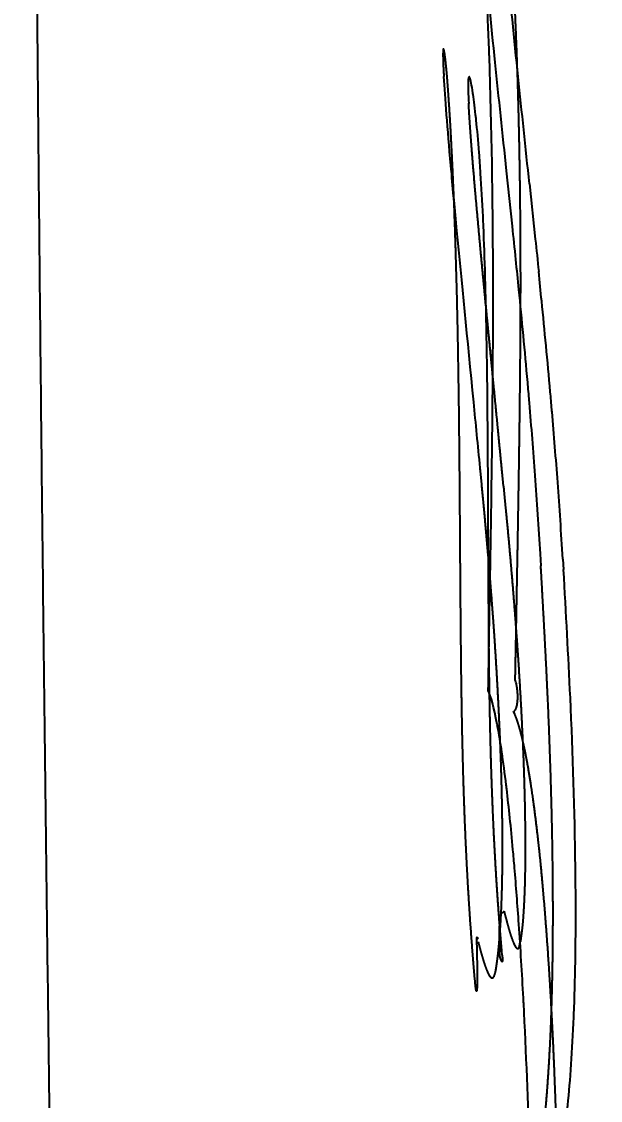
# Model space of a CAD drawing. Extents: x -912 to 8450, y -583 to 4401.
# Drawn here: x 1008.79 to 1016.48, y 628.71 to 643.06 of the extents above; entities that cross this region are included whole.
import ezdxf

# ---------------------------------------------------------------- set-up
doc = ezdxf.new("R2010")
doc.units = 0
doc.header["$MEASUREMENT"] = 0
doc.layers.get('0').update_dxf_attribs({"linetype": 'CONTINUOUS'})
for name, color, linetype in [('3', 7, 'CONTINUOUS'), ('4', 7, 'CONTINUOUS'), ('5', 7, 'CONTINUOUS')]:
    doc.layers.add(name, color=color, linetype=linetype)
doc.styles.get("Standard").update_dxf_attribs({"font": 'monotxt.shx'})
doc.dimstyles.new('DSTYLE1', dxfattribs={"dimtxt": 40, "dimasz": 53.333333, "dimexe": 4, "dimexo": 2, "dimgap": 2, "dimtad": 0, "dimtih": 1, "dimtoh": 1, "dimdec": 0, "dimzin": 3, "dimtxsty": 'STANDARD', "dimcen": 0.09, "dimazin": 3, "dimtp": 1, "dimtm": 1, "dimtfac": 1, "dimtdec": 4, "dimtofl": 0, "dimtmove": 0, "dimatfit": 3, "dimtolj": 1, "dimtzin": 0})

# ---------------------------------------------------------------- blocks, each defined once
blk = doc.blocks.new('_AH1')
at = {"color": 0, "linetype": 'CONTINUOUS'}
for p, q in [((-1, 0.166667), (0, 0)), ((-1, 0.166667), (-1, -0.166667)), ((0, 0), (-1, -0.166667)), ((0, 0), (-1, 0))]:
    blk.add_line(p, q, dxfattribs=at)
blk = doc.blocks.new('*D7')
at = {"layer": '5', "color": 1, "linetype": 'CONTINUOUS'}
for p, q in [((-109.48877, 855.63539), (-109.52574, 615.64268)), ((1617.6868, 855.36932), (1617.6498, 615.37661)), ((-109.51752, 668.97601), (589.52423, 668.86833)), ((1617.658, 668.70994), (802.85756, 668.83546))]:
    blk.add_line(p, q, dxfattribs=at)
at = {"layer": '5', "color": 1, "xscale": 53.333333, "yscale": 53.333333, "zscale": 53.333333}
for p, rotation in [((-109.51752, 668.97601), 179.99117), ((1617.658, 668.70994), 359.99117)]:
    blk.add_blockref('_AH1', p, dxfattribs=dict(at, rotation=rotation))
at = {"layer": '5', "color": 1, "linetype": 'CONTINUOUS'}
blk.add_text('1759', height=40, dxfattribs=at).set_placement((616.1909, 648.85189))
blk = doc.blocks.new('*D16')
at = {"layer": '3', "color": 1, "linetype": 'CONTINUOUS'}
for p, q in [((972.08197, 1461.8962), (972.08197, 548.80659)), ((1993.352, 984.51262), (1993.352, 548.80659)), ((972.08197, 602.13992), (1347.8998, 602.13992)), ((1993.352, 602.13992), (1561.2331, 602.13992))]:
    blk.add_line(p, q, dxfattribs=at)
at = {"layer": '3', "color": 1, "xscale": 53.333333, "yscale": 53.333333, "zscale": 53.333333, "rotation": 180}
blk.add_blockref('_AH1', (972.08197, 602.13992), dxfattribs=at)
at = {"layer": '3', "color": 1, "xscale": 53.333333, "yscale": 53.333333, "zscale": 53.333333}
blk.add_blockref('_AH1', (1993.352, 602.13992), dxfattribs=at)
at = {"layer": '3', "color": 1, "linetype": 'CONTINUOUS'}
blk.add_text('1023', height=40, dxfattribs=at).set_placement((1374.5665, 582.13992))

msp = doc.modelspace()

# ---------------------------------------------------------------- linework, layer by layer
at = {"layer": '4', "color": 5, "linetype": 'CONTINUOUS'}
for p, q in [((1015.2315, 641.07613), (1015.31, 640.33649)), ((1015.5404, 640.89962), (1015.6186, 640.16326)), ((1015.6827, 635.97901), (1015.692, 635.82221)), ((1015.9851, 635.91078), (1015.994, 635.77083)), ((1015.2022, 631.22662), (1015.153, 631.18153))]:
    msp.add_line(p, q, dxfattribs=at)
for points in [[(1015.1785, 630.64194), (1015.1739, 630.69448, -0.000312112), (1015.1694, 630.74702, -0.000311501), (1015.1649, 630.79957, -0.000312132), (1015.1606, 630.85212, -0.000314027), (1015.1562, 630.90469, -0.000315295), (1015.152, 630.95728, -0.000316335), (1015.1478, 631.0099, -0.000317203), (1015.1437, 631.06255, -0.000318197), (1015.1396, 631.11524, -0.000318912), (1015.1356, 631.16797, -0.000319663), (1015.1317, 631.22075, -0.000320164), (1015.1278, 631.27358, -0.000320719), (1015.124, 631.32647, -0.00032102), (1015.1203, 631.37943, -0.000321368), (1015.1166, 631.43245, -0.000321466), (1015.113, 631.48556, -0.000321611), (1015.1094, 631.53874, -0.000321509), (1015.106, 631.59201, -0.000321451), (1015.1025, 631.64538, -0.000321152), (1015.0992, 631.69884, -0.000320897), (1015.0959, 631.7524, -0.000320399), (1015.0927, 631.80608, -0.000319938), (1015.0895, 631.85987, -0.000318702), (1015.0864, 631.91377, -0.000316847), (1015.0833, 631.9678, -0.00031492), (1015.0804, 632.02196, -0.000312909), (1015.0774, 632.07625, -0.000310849), (1015.0746, 632.13067, -0.000308719), (1015.0718, 632.18524, -0.000306541), (1015.069, 632.23995, -0.000304291), (1015.0663, 632.29481, -0.000302), (1015.0637, 632.34983, -0.000299638), (1015.0612, 632.405, -0.000297242), (1015.0587, 632.46033, -0.000294775), (1015.0562, 632.51584, -0.00029228), (1015.0538, 632.57151, -0.000289715), (1015.0515, 632.62736, -0.000287129), (1015.0492, 632.68338, -0.000284474), (1015.047, 632.7396, -0.000281803), (1015.0448, 632.796, -0.000279065), (1015.0427, 632.85259, -0.000276317), (1015.0407, 632.90938, -0.000273502), (1015.0387, 632.96638, -0.000270686), (1015.0367, 633.02358, -0.000267802), (1015.0348, 633.08099, -0.000264923), (1015.033, 633.13861, -0.000261978), (1015.0312, 633.19646, -0.000259043), (1015.0295, 633.25453, -0.000256042), (1015.0278, 633.31283, -0.000253061), (1015.0262, 633.37135, -0.000250018), (1015.0246, 633.43012, -0.000246989), (1015.0231, 633.48913, -0.000243883), (1015.0217, 633.54838, -0.000240849), (1015.0202, 633.60788, -0.000237801), (1015.0189, 633.66764, -0.000234621), (1015.0176, 633.72765, -0.000231179), (1015.0163, 633.78794, -0.000228453), (1015.0151, 633.84848, -0.00022645), (1015.0139, 633.9093, -0.000220829), (1015.0128, 633.9704, -0.000210758), (1015.0117, 634.03181, -0.000199806), (1015.0107, 634.09356, -0.000185897), (1015.0097, 634.15568, -0.000177859), (1015.0088, 634.21815, -0.000174445), (1015.0079, 634.28098, -0.000170686), (1015.007, 634.34418, -0.000166295), (1015.0061, 634.40774, -0.000162297), (1015.0053, 634.47166, -0.000158314), (1015.0046, 634.53595, -0.00015455), (1015.0038, 634.6006, -0.000150645), (1015.0032, 634.66561, -0.000146948), (1015.0025, 634.73099, -0.000143098), (1015.0019, 634.79673, -0.000139644), (1015.0013, 634.86284, -0.000136187), (1015.0007, 634.92932, -0.000132448), (1015.0002, 634.99614, -0.000128172), (1014.9997, 635.06332, -0.000125878), (1014.9992, 635.13092, -0.000124727), (1014.9988, 635.199, -0.000115088), (1014.9984, 635.26718, -0.000097447), (1014.998, 635.33538, -0.000075767), (1014.9976, 635.40531, -0.000039382), (1014.9972, 635.47762, -0.000026544), (1014.9969, 635.54586, -0.000043371), (1014.9965, 635.60788, 0.000034572), (1014.9961, 635.68938, 0.000142704), (1014.9953, 635.81735, 0.000072275), (1014.9943, 635.98639, 0.000033147)], [(1015.3352, 633.88612), (1015.3395, 633.88894, 0.044324116), (1015.3439, 633.89283, 0.03385687), (1015.3483, 633.8978, 0.027580374), (1015.3526, 633.90389, 0.024808946), (1015.3569, 633.91123, 0.021132032), (1015.361, 633.91981, 0.018123302), (1015.3649, 633.92971, 0.015455704), (1015.3686, 633.94089, 0.01363514), (1015.3721, 633.95338, 0.011921809), (1015.3752, 633.96709, 0.010697763), (1015.378, 633.98202, 0.009568984), (1015.3803, 633.99803, 0.00875968), (1015.3822, 634.01505, 0.008025518), (1015.3837, 634.0329, 0.007491587), (1015.3847, 634.05147, 0.007004593), (1015.3852, 634.07055, 0.00662132), (1015.3851, 634.08998, 0.006363353), (1015.3846, 634.10959, 0.006208673), (1015.3836, 634.12919, 0.005945471), (1015.3822, 634.14855, 0.005558258), (1015.3804, 634.16747, 0.005879353), (1015.3781, 634.18609, 0.006645556), (1015.3754, 634.20435, 0.005513542), (1015.3726, 634.22111, 0.002811035), (1015.37, 634.23591, 0.007127965), (1015.3661, 634.25282, 0.012608214), (1015.3598, 634.27606, 0.007442399), (1015.3514, 634.30481, 0.0045019)], [(1014.8582, 630.82253), (1014.8601, 630.81486, 0.000315708), (1014.8621, 630.80719, 0.000313312), (1014.864, 630.79952, 0.000314558), (1014.866, 630.79184, 0.000320035), (1014.868, 630.78416, 0.000324005), (1014.8699, 630.77648, 0.000327622), (1014.8719, 630.76879, 0.00033105), (1014.8739, 630.7611, 0.000335303), (1014.876, 630.75342, 0.000339032), (1014.878, 630.74573, 0.00034329), (1014.88, 630.73804, 0.000347112), (1014.8821, 630.73036, 0.000351547), (1014.8842, 630.72267, 0.00035552), (1014.8863, 630.71499, 0.000360084), (1014.8883, 630.70731, 0.000364216), (1014.8904, 630.69964, 0.000368978), (1014.8926, 630.69197, 0.000373215), (1014.8947, 630.6843, 0.00037798), (1014.8968, 630.67664, 0.000382587), (1014.899, 630.66898, 0.000388154), (1014.9011, 630.66133, 0.000392114), (1014.9033, 630.65369, 0.000395334), (1014.9055, 630.64606, 0.000406759), (1014.9076, 630.63843, 0.00042944), (1014.9099, 630.63082, 0.000453175), (1014.9121, 630.62322, 0.000483849), (1014.9143, 630.61565, 0.000511277), (1014.9165, 630.60809, 0.000541843), (1014.9188, 630.60056, 0.000570361), (1014.921, 630.59306, 0.000603163), (1014.9233, 630.5856, 0.000633784), (1014.9256, 630.57816, 0.000668635), (1014.9278, 630.57077, 0.000701538), (1014.9301, 630.56342, 0.000738959), (1014.9325, 630.55611, 0.000774599), (1014.9348, 630.54885, 0.000814992), (1014.9371, 630.54164, 0.000853825), (1014.9394, 630.53449, 0.000897705), (1014.9418, 630.52739, 0.00094028), (1014.9441, 630.52036, 0.000988233), (1014.9465, 630.51339, 0.001035187), (1014.9489, 630.50649, 0.001087904), (1014.9513, 630.49966, 0.001139989), (1014.9537, 630.4929, 0.001198286), (1014.9561, 630.48622, 0.001256399), (1014.9585, 630.47962, 0.001321251), (1014.9609, 630.4731, 0.001386461), (1014.9634, 630.46667, 0.001459031), (1014.9658, 630.46034, 0.00153264), (1014.9683, 630.45409, 0.001614365), (1014.9707, 630.44794, 0.001697914), (1014.9732, 630.4419, 0.001790407), (1014.9757, 630.43595, 0.001885949), (1014.9782, 630.43011, 0.001991758), (1014.9807, 630.42438, 0.002101101), (1014.9832, 630.41877, 0.002220947), (1014.9857, 630.41327, 0.002349373), (1014.9882, 630.40789, 0.002494463), (1014.9908, 630.40263, 0.00263561), (1014.9933, 630.3975, 0.0027757), (1014.9959, 630.39249, 0.002983782), (1014.9984, 630.38762, 0.003288765), (1015.001, 630.3829, 0.003725611), (1015.0036, 630.37834, 0.00438824), (1015.0062, 630.37397, 0.00508913), (1015.0088, 630.36979, 0.005928841), (1015.0114, 630.36584, 0.006864253), (1015.014, 630.36211, 0.008001679), (1015.0166, 630.35865, 0.009187596), (1015.0192, 630.35544, 0.010441294), (1015.0218, 630.35251, 0.011926438), (1015.0245, 630.34986, 0.013681103), (1015.0271, 630.3475, 0.015725615), (1015.0298, 630.34544, 0.018058392), (1015.0324, 630.34369, 0.020749111), (1015.0351, 630.34226, 0.023734979), (1015.0377, 630.34116, 0.026690319), (1015.0404, 630.34038, 0.029258984), (1015.043, 630.33996, 0.032240078), (1015.0457, 630.3399, 0.035607855), (1015.0484, 630.34025, 0.03775872), (1015.0511, 630.34102, 0.038919615), (1015.0538, 630.34227, 0.037180328), (1015.0564, 630.34401, 0.03413936), (1015.0591, 630.3463, 0.029763208), (1015.0617, 630.34913, 0.02573116), (1015.0644, 630.35257, 0.022016282), (1015.067, 630.35663, 0.019184765), (1015.0696, 630.36138, 0.015586629), (1015.0722, 630.36676, 0.012564319), (1015.0748, 630.37279, 0.011788128), (1015.0773, 630.37975, 0.011559301), (1015.0799, 630.38775, 0.007137738), (1015.0823, 630.39569, 0.00212941), (1015.0845, 630.40324, 0.00846764), (1015.0872, 630.41465, 0.010999894), (1015.0913, 630.43447, 0.004264247), (1015.0967, 630.46178, 0.002041457)]]:
    msp.add_lwpolyline(points, format="xyb", dxfattribs=at)
at = {"layer": '4', "color": 3, "linetype": 'CONTINUOUS'}
for points, knots in [([(1014.7412, 149.73418), (1015.1115, 150.24662), (1015.4819, 150.75905), (1015.8522, 151.27148), (1016.2226, 151.78391), (1016.5929, 152.29634), (1017.5948, 154.60566), (1018.6241, 156.85104), (1018.5142, 159.49837), (1017.8373, 162.07548), (1017.2196, 164.5302), (1015.245, 171.45978), (1013.3464, 178.41262), (1011.522, 185.38711), (1006.8475, 204.056), (1002.6855, 222.86258), (1000.2786, 234.6707), (996.3439, 255.71833), (992.98847, 276.88079), (991.6289, 286.14742), (989.15184, 304.41497), (987.02586, 322.73326), (986.0559, 331.75259), (985.08839, 341.37747), (984.17183, 351.00761), (984.11375, 351.60635), (984.02954, 352.50697), (983.95928, 353.40849), (983.93774, 353.71023), (983.89918, 354.31739), (983.87147, 354.92459), (983.86066, 355.22993), (983.84529, 355.86878), (983.84621, 356.50671), (983.85145, 356.83954), (983.87477, 357.59378), (983.9254, 358.34473), (983.96281, 358.76316), (984.07917, 359.80305), (984.25335, 360.83056), (984.37875, 361.44047), (984.81454, 363.24624), (985.41492, 364.98539), (985.87401, 366.10744), (986.78638, 368.12845), (987.73702, 370.1014), (988.16706, 371.00715), (988.84803, 372.53458), (989.41817, 374.13539), (989.62285, 374.78689), (989.95598, 376.05504), (990.17287, 377.37177), (990.24707, 378.00335), (990.33826, 379.24451), (990.33774, 380.49122), (990.31868, 381.09885), (990.26771, 382.02713), (990.19537, 382.95392), (990.16854, 383.27495), (990.12709, 383.75474), (990.08587, 384.23461), (990.07225, 384.39338), (985.15631, 441.76482), (981.47196, 499.24535), (979.02548, 556.63763), (977.80434, 614.06504), (977.80434, 671.49244)], [0, 0, 0, 0, 0, 0, 0.006480857, 0.006480857, 0.006480857, 0.006480857, 0.006480857, 0.030700195, 0.030700195, 0.030700195, 0.030700195, 0.030700195, 0.099095616, 0.099095616, 0.099095616, 0.21323919, 0.21323919, 0.21323919, 0.30182955, 0.30182955, 0.30182955, 0.38757667, 0.38757667, 0.38757667, 0.39326311, 0.39326311, 0.39326311, 0.39612247, 0.39612247, 0.39612247, 0.39901544, 0.39901544, 0.39901544, 0.40217758, 0.40217758, 0.40217758, 0.40618995, 0.40618995, 0.40618995, 0.41218868, 0.41218868, 0.41218868, 0.42415602, 0.42415602, 0.42415602, 0.43432312, 0.43432312, 0.43432312, 0.44102808, 0.44102808, 0.44102808, 0.4470517, 0.4470517, 0.4470517, 0.45279522, 0.45279522, 0.45279522, 0.45584077, 0.45584077, 0.45584077, 0.45734669, 0.45734669, 0.45734669, 1, 1, 1, 1, 1, 1]), ([(1665.1215, -313.7097), (1664.9982, -313.69316), (1664.8751, -313.67541), (1664.7519, -313.65742), (1660.6899, -313.08503), (1656.6274, -312.51679), (1652.6878, -311.9691), (1648.0369, -311.32579), (1643.3857, -310.68547), (1642.6748, -310.58518), (1640.9308, -310.32954), (1639.1915, -310.04569), (1638.1629, -309.86656), (1636.0455, -309.47375), (1633.9327, -309.0529), (1632.844, -308.8327), (1628.0186, -307.85779), (1623.1914, -306.89149), (1619.4529, -306.14524), (1610.0884, -304.27584), (1600.7267, -302.39381), (1595.1047, -301.25166), (1583.8552, -298.93233), (1572.6232, -296.5302), (1567.0064, -295.30299), (1555.7777, -292.79131), (1544.577, -290.15741), (1538.9808, -288.80662), (1527.8034, -286.03496), (1516.6632, -283.11786), (1511.1021, -281.62122), (1501.7704, -279.0395), (1492.4709, -276.34476), (1488.7081, -275.23432), (1481.832, -273.16606), (1474.9759, -271.03347), (1471.87, -270.05264), (1462.6228, -267.08479), (1453.4179, -263.98834), (1447.3205, -261.87078), (1432.2904, -256.47664), (1417.4139, -250.67613), (1408.6129, -247.06342), (1386.0639, -237.28589), (1364.0915, -226.27147), (1350.8893, -219.00059), (1330.6258, -206.67473), (1311.2503, -193.02589), (1304.3058, -187.87539), (1292.9507, -179.0341), (1281.9188, -169.79599), (1277.5628, -166.04871), (1271.5011, -160.70611), (1265.5187, -155.27574), (1263.7968, -153.69963), (1257.7087, -148.07993), (1251.7035, -142.37131), (1247.4325, -138.22684), (1234.3703, -125.2934), (1221.7078, -111.96519), (1213.3259, -102.78284), (1196.9642, -84.140765), (1181.333, -64.882549), (1173.7204, -55.128919), (1157.3137, -33.256366), (1141.8553, -10.69986), (1133.6886, 1.850706), (1120.5941, 23.09636), (1108.4145, 44.875821), (1103.6943, 53.672541), (1096.843, 67.008563), (1090.365, 80.528084), (1088.2428, 85.06598), (1084.6782, 92.880278), (1081.2463, 100.75362), (1079.8379, 104.04319), (1077.0941, 110.58025), (1074.4472, 117.14177), (1073.1607, 120.39734), (1071.2586, 125.32128), (1069.4264, 130.23786), (1068.8149, 131.90001), (1067.3222, 136.00964), (1065.8858, 140.09635), (1065.0504, 142.52052), (1063.4266, 147.32146), (1061.8906, 152.02499), (1061.1466, 154.3403), (1059.7898, 158.61816), (1058.5098, 162.74173), (1057.9286, 164.6403), (1056.9367, 167.9298), (1055.9715, 171.22201), (1055.5615, 172.63584), (1054.7429, 175.48909), (1053.9209, 178.41298), (1053.5077, 179.89648), (1052.6748, 182.9127), (1051.8299, 186.02278), (1051.4046, 187.60133), (1050.5505, 190.79366), (1049.6952, 194.04931), (1049.2695, 195.68719), (1048.184, 199.92001), (1047.138, 204.18473), (1046.514, 206.80113), (1044.9754, 213.43561), (1043.531, 220.11909), (1042.6916, 224.17156), (1040.5914, 234.7331), (1038.6879, 245.35226), (1037.5852, 251.89993), (1035.4098, 265.54836), (1033.4563, 279.23108), (1032.4926, 286.34666), (1030.231, 303.85834), (1028.1974, 321.39883), (1027.0517, 331.81304), (1025.6472, 345.12958), (1024.3165, 358.45388), (1024.0304, 361.3531), (1021.6167, 386.10792), (1019.4463, 410.88729), (1017.7199, 432.78104), (1014.5468, 478.03892), (1012.186, 523.34878), (1011.1834, 546.73621), (1009.8716, 585.71687), (1009.1577, 624.71274), (1008.9672, 640.30544), (1008.872, 655.89894), (1008.8719, 671.49244)], [0, 0, 0, 0, 0, 0, 0.000464013, 0.000464013, 0.000464013, 0.015301431, 0.015301431, 0.015301431, 0.01797944, 0.01797944, 0.01797944, 0.021875407, 0.021875407, 0.021875407, 0.026017981, 0.026017981, 0.026017981, 0.040237264, 0.040237264, 0.040237264, 0.061636305, 0.061636305, 0.061636305, 0.083082224, 0.083082224, 0.083082224, 0.10455676, 0.10455676, 0.10455676, 0.12603872, 0.12603872, 0.12603872, 0.14067398, 0.14067398, 0.14067398, 0.15282441, 0.15282441, 0.15282441, 0.17690503, 0.17690503, 0.17690503, 0.21240339, 0.21240339, 0.21240339, 0.26862328, 0.26862328, 0.26862328, 0.30090888, 0.30090888, 0.30090888, 0.32237237, 0.32237237, 0.32237237, 0.33109294, 0.33109294, 0.33109294, 0.35332587, 0.35332587, 0.35332587, 0.39976688, 0.39976688, 0.39976688, 0.44598617, 0.44598617, 0.44598617, 0.50190957, 0.50190957, 0.50190957, 0.53919695, 0.53919695, 0.53919695, 0.55790996, 0.55790996, 0.55790996, 0.57128059, 0.57128059, 0.57128059, 0.58441264, 0.58441264, 0.58441264, 0.59112916, 0.59112916, 0.59112916, 0.60104424, 0.60104424, 0.60104424, 0.61091167, 0.61091167, 0.61091167, 0.61958248, 0.61958248, 0.61958248, 0.62605401, 0.62605401, 0.62605401, 0.63252067, 0.63252067, 0.63252067, 0.6389919, 0.6389919, 0.6389919, 0.64544814, 0.64544814, 0.64544814, 0.65559246, 0.65559246, 0.65559246, 0.67108461, 0.67108461, 0.67108461, 0.69586183, 0.69586183, 0.69586183, 0.72265167, 0.72265167, 0.72265167, 0.76173863, 0.76173863, 0.76173863, 0.77260708, 0.77260708, 0.77260708, 0.85452775, 0.85452775, 0.85452775, 0.94183818, 0.94183818, 0.94183818, 1, 1, 1, 1, 1, 1])]:
    msp.add_open_spline(points, degree=5, knots=knots, dxfattribs=at)
at = {"layer": '4', "color": 5, "linetype": 'CONTINUOUS'}
for points, degree, knots in [([(1014.5133, 650.168), (1014.5342, 649.67826), (1014.6089, 648.06847), (1014.7801, 645.53956), (1015.0176, 643.08934), (1015.1799, 641.56964), (1015.2315, 641.07614)], 3, [0, 0, 0, 0, 0.15092989, 0.49684757, 0.84276525, 1, 1, 1, 1]), ([(1015.5404, 640.89963), (1015.4895, 641.38708), (1015.329, 642.89178), (1015.092, 645.34071), (1014.9193, 647.88817), (1014.8437, 649.51382), (1014.8228, 650.00383)], 3, [0, 0, 0, 0, 0.15718921, 0.50300547, 0.84882174, 1, 1, 1, 1]), ([(1014.9928, 634.16255), (1015.001, 634.62697), (1015.0171, 635.57273), (1015.0385, 636.88894), (1015.0544, 638.2518), (1015.0592, 639.1539), (1015.0546, 640.67246), (1015.0391, 641.66354), (1014.9868, 643.19179), (1014.9606, 643.77602), (1014.8963, 644.93418), (1014.8532, 645.55383), (1014.7663, 646.60476), (1014.7196, 647.0738), (1014.6347, 647.81098), (1014.5938, 648.10015), (1014.5278, 648.48872), (1014.4736, 648.69312), (1014.4606, 648.57301), (1014.465, 648.43736)], 3, [0, 0, 0, 0, 0.085319339, 0.16516114, 0.21306622, 0.29290803, 0.29690012, 0.424647, 0.42863909, 0.50049671, 0.5044888, 0.59231479, 0.59630688, 0.68413286, 0.68812495, 0.77994302, 0.78393511, 0.88373737, 1, 1, 1, 1]), ([(1015.3514, 634.30473), (1015.3541, 634.44318), (1015.3569, 634.58347), (1015.3596, 634.72493), (1015.3647, 634.98775), (1015.369, 635.21772), (1015.3709, 635.32427), (1015.3765, 635.62975), (1015.3819, 635.93063), (1015.3861, 636.16277), (1015.3942, 636.62894), (1015.4017, 637.1091), (1015.4041, 637.27209), (1015.4107, 637.73667), (1015.4162, 638.21313), (1015.4187, 638.46633), (1015.4224, 638.93964), (1015.4238, 639.42747), (1015.4238, 639.47702), (1015.4239, 639.76011), (1015.423, 640.04778), (1015.422, 640.23046), (1015.4199, 640.53545), (1015.4164, 640.84364), (1015.4138, 641.03378), (1015.4072, 641.42247), (1015.3982, 641.8148), (1015.3931, 642.00865), (1015.3853, 642.27306), (1015.3762, 642.53838), (1015.3742, 642.59559), (1015.3708, 642.69068), (1015.3671, 642.78562), (1015.3649, 642.84267), (1015.3571, 643.03884), (1015.3485, 643.23368), (1015.3431, 643.3524), (1015.3318, 643.5865), (1015.3197, 643.81805), (1015.3135, 643.93196), (1015.3012, 644.14716), (1015.2882, 644.35899), (1015.2784, 644.51332), (1015.2655, 644.70842), (1015.2521, 644.89912), (1015.2443, 645.00596), (1015.2277, 645.22812), (1015.2104, 645.44337), (1015.2022, 645.54314), (1015.1906, 645.67843), (1015.179, 645.81043), (1015.1748, 645.85702), (1015.159, 646.02985), (1015.1432, 646.19535), (1015.1328, 646.29968), (1015.1131, 646.49125), (1015.0935, 646.67114), (1015.0832, 646.7643), (1015.0665, 646.90813), (1015.05, 647.04307), (1015.046, 647.07544), (1015.039, 647.13149), (1015.032, 647.18592), (1015.0281, 647.21692), (1015.0147, 647.31901), (1015.0016, 647.41428), (1014.9936, 647.47165), (1014.9783, 647.5774), (1014.9636, 647.67339), (1014.9556, 647.72526), (1014.9389, 647.82814), (1014.9231, 647.91791), (1014.9161, 647.95629), (1014.9038, 648.02156), (1014.8923, 648.078), (1014.8834, 648.11944), (1014.8574, 648.23417), (1014.8367, 648.29947), (1014.824, 648.32431), (1014.81, 648.32791), (1014.8019, 648.2926), (1014.8001, 648.28005), (1014.7977, 648.25423), (1014.7965, 648.2206), (1014.7964, 648.20983), (1014.7962, 648.19295), (1014.7962, 648.1746), (1014.7963, 648.16288), (1014.7966, 648.14427), (1014.797, 648.12434)], 5, [0, 0, 0, 0, 0, 0, 0.041717941, 0.041717941, 0.041717941, 0.083435882, 0.083435882, 0.083435882, 0.16687176, 0.16687176, 0.16687176, 0.2090463, 0.2090463, 0.2090463, 0.28609973, 0.28609973, 0.28609973, 0.32360104, 0.32360104, 0.32360104, 0.35153793, 0.35153793, 0.35153793, 0.39236249, 0.39236249, 0.39236249, 0.43318704, 0.43318704, 0.43318704, 0.449714, 0.449714, 0.449714, 0.46624096, 0.46624096, 0.46624096, 0.49232962, 0.49232962, 0.49232962, 0.51794457, 0.51794457, 0.51794457, 0.54092177, 0.54092177, 0.54092177, 0.56396347, 0.56396347, 0.56396347, 0.58700517, 0.58700517, 0.58700517, 0.59972715, 0.59972715, 0.59972715, 0.63467545, 0.63467545, 0.63467545, 0.66962375, 0.66962375, 0.66962375, 0.68533626, 0.68533626, 0.68533626, 0.70104878, 0.70104878, 0.70104878, 0.72779881, 0.72779881, 0.72779881, 0.75277779, 0.75277779, 0.75277779, 0.77775677, 0.77775677, 0.77775677, 0.80456695, 0.80456695, 0.80456695, 0.90760991, 0.90760991, 0.90760991, 0.94686948, 0.94686948, 0.94686948, 0.97343474, 0.97343474, 0.97343474, 1, 1, 1, 1, 1, 1]), ([(1014.6224, 635.72953), (1014.6216, 635.83078), (1014.6209, 635.93134), (1014.6202, 636.03565), (1014.6181, 636.34659), (1014.6158, 636.67905), (1014.6141, 636.90778), (1014.6106, 637.33267), (1014.6054, 637.81056), (1014.6028, 638.02626), (1014.5983, 638.34689), (1014.5923, 638.68953), (1014.5896, 638.83971), (1014.5866, 638.99163), (1014.5832, 639.14693), (1014.5811, 639.24383), (1014.5788, 639.34131), (1014.5775, 639.39441), (1014.565, 639.90452), (1014.5498, 640.39679), (1014.535, 640.77129), (1014.5156, 641.20465), (1014.4978, 641.54138), (1014.4927, 641.63242), (1014.4841, 641.78081), (1014.476, 641.90966), (1014.4728, 641.95845), (1014.466, 642.05929), (1014.4596, 642.14775), (1014.4563, 642.19171), (1014.4377, 642.43114), (1014.4229, 642.57448), (1014.413, 642.6468), (1014.4001, 642.71056), (1014.3934, 642.69314), (1014.3916, 642.67478), (1014.3898, 642.61594), (1014.3921, 642.52296), (1014.3944, 642.46502), (1014.3978, 642.39927), (1014.4022, 642.32907)], 5, [0, 0, 0, 0, 0, 0, 0.046579852, 0.046579852, 0.046579852, 0.13682012, 0.13682012, 0.13682012, 0.20359463, 0.20359463, 0.20359463, 0.23125151, 0.23125151, 0.24393061, 0.24393061, 0.24393061, 0.25637592, 0.25637592, 0.25637592, 0.37558213, 0.37558213, 0.37558213, 0.42565543, 0.42565543, 0.42565543, 0.46362161, 0.46362161, 0.46362161, 0.50323598, 0.50323598, 0.50323598, 0.7053707, 0.7053707, 0.7053707, 0.84348089, 0.84348089, 0.84348089, 1, 1, 1, 1, 1, 1]), ([(1014.8856, 637.12346), (1014.8561, 637.42257), (1014.7417, 638.59552), (1014.6084, 639.92132), (1014.5219, 640.8506), (1014.4528, 641.62433), (1014.4186, 642.05109), (1014.4022, 642.32894), (1014.4021, 642.33016)], 3, [0.096500492, 0.096500492, 0.096500492, 0.096500492, 2.0913824, 8.076028, 10.56963, 10.818991, 15.938668, 15.961266, 15.961266, 15.961266, 15.961266]), ([(1014.9947, 635.98734), (1014.9943, 636.03976), (1014.9917, 636.68802), (1014.9893, 637.39898), (1014.9773, 638.52994), (1014.9684, 639.09627), (1014.9468, 639.87288), (1014.934, 640.21876), (1014.9142, 640.65515), (1014.8974, 640.9612), (1014.8662, 641.40128), (1014.8453, 641.63053), (1014.8173, 641.89497), (1014.8002, 642.03252), (1014.7682, 642.24151), (1014.7529, 642.3068), (1014.7267, 642.34604), (1014.7239, 642.22829), (1014.728, 642.03225), (1014.7333, 641.97143)], 3, [0.12236446, 0.12236446, 0.12236446, 0.12236446, 0.43519432, 4.0618136, 4.2068784, 6.38285, 6.9631091, 8.1236273, 8.1961597, 9.2841455, 9.8644046, 10.95239, 11.024923, 12.185441, 12.47557, 14.216348, 14.361413, 17.407773, 18.568203, 18.568203, 18.568203, 18.568203]), ([(1015.1957, 636.88084), (1015.1946, 636.89048), (1015.1936, 636.90127), (1015.1928, 636.9099), (1015.189, 636.94859), (1015.1815, 637.02582), (1015.1675, 637.17007), (1015.1536, 637.31301), (1015.1399, 637.45443), (1015.1015, 637.85116), (1015.0678, 638.19864), (1015.0352, 638.53062), (1014.9899, 638.99438), (1014.9475, 639.43149), (1014.9303, 639.60933), (1014.8982, 639.94561), (1014.8686, 640.26424), (1014.8538, 640.42494), (1014.8318, 640.67061), (1014.8118, 640.90124), (1014.8009, 641.02982), (1014.7879, 641.18515), (1014.7762, 641.33077), (1014.771, 641.39763), (1014.7617, 641.51951), (1014.7535, 641.63266), (1014.7494, 641.69123), (1014.744, 641.77166), (1014.7387, 641.85899), (1014.737, 641.88779), (1014.7354, 641.91563), (1014.7337, 641.94634), (1014.7329, 641.96137), (1014.7328, 641.96454), (1014.7325, 641.96885), (1014.7324, 641.97253)], 5, [0, 0, 0, 0, 0, 0, 0.006892353, 0.006892353, 0.006892353, 0.027569379, 0.055138757, 0.11027751, 0.11027751, 0.11027751, 0.32040432, 0.32040432, 0.32040432, 0.48996085, 0.48996085, 0.48996085, 0.65951737, 0.65951737, 0.65951737, 0.74347556, 0.74347556, 0.74347556, 0.84250996, 0.84250996, 0.84250996, 0.94154435, 0.94154435, 0.94154435, 0.97077218, 0.99269304, 0.99269304, 0.99269304, 1, 1, 1, 1, 1, 1]), ([(1015.3559, 639.89425), (1015.3694, 639.76191), (1015.4236, 639.23172), (1015.483, 638.60443), (1015.5278, 638.08935), (1015.5621, 637.68144), (1015.6157, 637.01955), (1015.6604, 636.33135), (1015.6827, 635.97901)], 3, [0, 0, 0, 0, 0.109375, 0.4375, 0.5, 0.5078125, 0.75, 1, 1, 1, 1]), ([(1015.9851, 635.91077), (1015.9629, 636.26359), (1015.9189, 636.92632), (1015.8663, 637.57125), (1015.8324, 637.969), (1015.7885, 638.46909), (1015.73, 639.08383), (1015.6768, 639.60177), (1015.6633, 639.73465)], 3, [0, 0, 0, 0, 0.25, 0.4921875, 0.5, 0.5625, 0.890625, 1, 1, 1, 1]), ([(1015.0967, 630.4618), (1015.1015, 630.49336), (1015.1064, 630.52496), (1015.111, 630.55957), (1015.1203, 630.63109), (1015.1292, 630.71132), (1015.1335, 630.75401), (1015.1432, 630.85999), (1015.152, 630.98016), (1015.155, 631.03093), (1015.1596, 631.10686), (1015.1637, 631.18667), (1015.1664, 631.23913), (1015.1722, 631.3847), (1015.1766, 631.54198), (1015.1782, 631.61148), (1015.1808, 631.75216), (1015.1822, 631.89715), (1015.1826, 631.97067), (1015.1829, 632.14576), (1015.1818, 632.32614), (1015.1808, 632.39814), (1015.1795, 632.50692), (1015.1776, 632.61589), (1015.1764, 632.68753), (1015.1708, 632.93872), (1015.1631, 633.1904), (1015.1575, 633.3467), (1015.1457, 633.64431), (1015.1319, 633.93548), (1015.1242, 634.0856), (1015.1067, 634.40394), (1015.0869, 634.71978), (1015.0768, 634.87095), (1015.057, 635.15474), (1015.0363, 635.42757), (1015.0032, 635.84869), (1014.9685, 636.24697), (1014.9332, 636.62857), (1014.9093, 636.87746), (1014.8856, 637.12289)], 5, [0, 0, 0, 0, 0, 0, 0.047216613, 0.047216613, 0.047216613, 0.094433221, 0.094433221, 0.094433221, 0.15839474, 0.15839474, 0.15839474, 0.22235627, 0.22235627, 0.22235627, 0.26961673, 0.26961673, 0.26961673, 0.31687719, 0.31687719, 0.31687719, 0.38068795, 0.38068795, 0.38068795, 0.44449871, 0.44449871, 0.44449871, 0.53172225, 0.53172225, 0.53172225, 0.62114971, 0.62114971, 0.62114971, 0.71057717, 0.71057717, 0.71057717, 0.80509187, 0.80509187, 1, 1, 1, 1, 1, 1]), ([(1015.1954, 636.88029), (1015.2005, 636.82134), (1015.2057, 636.7622), (1015.2107, 636.70967), (1015.2203, 636.60986), (1015.2305, 636.50699), (1015.2361, 636.44972), (1015.2538, 636.26982), (1015.2706, 636.08658), (1015.2815, 635.96326), (1015.3019, 635.72727), (1015.322, 635.48441), (1015.3313, 635.36867), (1015.3501, 635.1304), (1015.3683, 634.88455), (1015.3781, 634.75039), (1015.397, 634.47293), (1015.4142, 634.19), (1015.4221, 634.05085), (1015.4371, 633.7699), (1015.4503, 633.48322), (1015.4551, 633.37129), (1015.4665, 633.07524), (1015.4749, 632.78213), (1015.4781, 632.64342), (1015.4834, 632.35159), (1015.4847, 632.07751), (1015.4845, 631.95881), (1015.4824, 631.76246), (1015.4779, 631.58547), (1015.4761, 631.52929), (1015.4718, 631.41463), (1015.4664, 631.30859), (1015.465, 631.28236), (1015.4592, 631.18212), (1015.4524, 631.09309), (1015.4496, 631.06036), (1015.4427, 630.99491), (1015.4348, 630.9354), (1015.4314, 630.91132), (1015.4272, 630.88011), (1015.4237, 630.8498), (1015.4222, 630.84267), (1015.4221, 630.83477), (1015.4213, 630.82735)], 5, [0, 0, 0, 0, 0, 0, 0.051591021, 0.051591021, 0.051591021, 0.10317746, 0.10317746, 0.10317746, 0.20515765, 0.20515765, 0.20515765, 0.2955573, 0.2955573, 0.2955573, 0.38853029, 0.38853029, 0.38853029, 0.48150329, 0.48150329, 0.48150329, 0.58537633, 0.58537633, 0.58537633, 0.68592971, 0.68592971, 0.68592971, 0.79014415, 0.79014415, 0.79014415, 0.84125601, 0.84125601, 0.84125601, 0.89827611, 0.89827611, 0.89827611, 0.95010206, 0.95010206, 0.95010206, 0.98752502, 0.98752502, 0.98752502, 1, 1, 1, 1, 1, 1]), ([(1015.6278, 627.55207), (1015.6383, 627.63504), (1015.649, 627.71784), (1015.6609, 627.80918), (1015.6833, 627.97291), (1015.7063, 628.141), (1015.7178, 628.22927), (1015.7464, 628.47713), (1015.7726, 628.77373), (1015.7878, 628.97509), (1015.8068, 629.27161), (1015.8226, 629.61122), (1015.8266, 629.70536), (1015.8373, 629.9884), (1015.8453, 630.29683), (1015.8494, 630.50837), (1015.8528, 630.78605), (1015.8538, 631.07959), (1015.8539, 631.13809), (1015.854, 631.25513), (1015.8536, 631.37443), (1015.8533, 631.43975), (1015.8522, 631.62287), (1015.8503, 631.80917), (1015.8487, 631.93579), (1015.8423, 632.34155), (1015.8325, 632.75501), (1015.8241, 633.04057), (1015.7987, 633.78251), (1015.7646, 634.51082), (1015.7399, 634.96732), (1015.7159, 635.39514), (1015.692, 635.82221)], 5, [0, 0, 0, 0, 0, 0, 0.10740058, 0.10740058, 0.10740058, 0.21575453, 0.21575453, 0.21575453, 0.38332722, 0.38332722, 0.38332722, 0.44494849, 0.44494849, 0.44494849, 0.56085533, 0.56085533, 0.56085533, 0.58930469, 0.58930469, 0.58930469, 0.61724137, 0.61724137, 0.61724137, 0.67434875, 0.67434875, 0.67434875, 0.79952467, 0.79952467, 0.79952467, 1, 1, 1, 1, 1, 1]), ([(1015.9931, 628.18742), (1015.995, 628.20098), (1016.0136, 628.33755), (1016.033, 628.48205), (1016.0834, 628.9637), (1016.1146, 629.41126), (1016.1505, 630.35247), (1016.1595, 631.01765), (1016.1475, 632.42779), (1016.101, 633.87715), (1016.0262, 635.19444), (1015.994, 635.77083)], 3, [0, 0, 0, 0, 0.008312567, 0.083949744, 0.092353875, 0.27724475, 0.29405301, 0.47894389, 0.52936868, 0.79830086, 1, 1, 1, 1]), ([(1014.8167, 630.3016), (1014.7865, 630.64345), (1014.7598, 630.9851), (1014.7365, 631.3285), (1014.7009, 631.94765), (1014.6744, 632.60372), (1014.6647, 632.88945), (1014.6504, 633.40945), (1014.6401, 633.97634), (1014.6363, 634.22761), (1014.6316, 634.61401), (1014.6278, 635.0341), (1014.6267, 635.16466), (1014.6251, 635.3609), (1014.6235, 635.56393), (1014.6231, 635.61903), (1014.6228, 635.67429), (1014.6224, 635.72953)], 5, [0, 0, 0, 0, 0, 0, 0.37649489, 0.37649489, 0.37649489, 0.65777584, 0.65777584, 0.65777584, 0.86766538, 0.86766538, 0.86766538, 0.96430191, 0.96430191, 0.96430191, 1, 1, 1, 1, 1, 1]), ([(1015.5407, 627.92051), (1015.5399, 627.95883), (1015.5248, 628.64687), (1015.4977, 629.36318), (1015.4436, 630.38482), (1015.4059, 630.99672), (1015.3562, 631.64697), (1015.3022, 632.26739), (1015.2651, 632.62652), (1015.1951, 633.21266), (1015.1527, 633.49654), (1015.0685, 633.94279), (1015.027, 634.0865), (1014.9928, 634.16245)], 3, [0, 0, 0, 0, 0.01392565, 0.249859, 0.25785675, 0.37782286, 0.47379575, 0.50578671, 0.62575282, 0.63375056, 0.79370538, 0.80170312, 1, 1, 1, 1]), ([(1015.9068, 628.00769), (1015.9062, 628.03491), (1015.9056, 628.06216), (1015.905, 628.09081), (1015.9017, 628.23232), (1015.898, 628.37445), (1015.8947, 628.48861), (1015.8878, 628.71125), (1015.8797, 628.93462), (1015.8752, 629.05398), (1015.8649, 629.30398), (1015.8534, 629.55456), (1015.8475, 629.67451), (1015.8351, 629.91386), (1015.8215, 630.15327), (1015.8186, 630.20208), (1015.8047, 630.42834), (1015.7897, 630.65219), (1015.7823, 630.75907), (1015.7661, 630.98248), (1015.7489, 631.20279), (1015.7405, 631.30643), (1015.7241, 631.50151), (1015.7066, 631.69347), (1015.7025, 631.73716), (1015.6775, 631.99458), (1015.6507, 632.23948), (1015.6306, 632.40842), (1015.605, 632.60878), (1015.5787, 632.79429), (1015.5651, 632.88624), (1015.5476, 632.99903), (1015.5301, 633.10331), (1015.5208, 633.15619), (1015.5016, 633.26093), (1015.4829, 633.3548), (1015.476, 633.38782), (1015.4569, 633.47577), (1015.4387, 633.55222), (1015.4298, 633.58774), (1015.4023, 633.69245), (1015.3769, 633.7722), (1015.3566, 633.82628), (1015.3414, 633.85966), (1015.3273, 633.88539)], 5, [0, 0, 0, 0, 0, 0, 0.018554908, 0.018554908, 0.018554908, 0.093130122, 0.093130122, 0.093130122, 0.16366157, 0.16366157, 0.16366157, 0.23419302, 0.23419302, 0.23419302, 0.31831697, 0.31831697, 0.31831697, 0.38163905, 0.38163905, 0.38163905, 0.44496112, 0.44496112, 0.44496112, 0.51529274, 0.51529274, 0.51529274, 0.62844867, 0.62844867, 0.62844867, 0.67958731, 0.67958731, 0.67958731, 0.73737326, 0.73737326, 0.73737326, 0.80016693, 0.80016693, 0.80016693, 0.86299112, 0.86299112, 0.86299112, 1, 1, 1, 1, 1, 1]), ([(1015.1436, 630.66652), (1015.1438, 630.66979), (1015.1439, 630.67311), (1015.144, 630.67635), (1015.1447, 630.69342), (1015.1455, 630.72739), (1015.1456, 630.75784), (1015.1453, 630.78801), (1015.1441, 630.86301), (1015.1426, 630.9235), (1015.1417, 630.96335), (1015.1429, 631.02073), (1015.148, 631.08183), (1015.1501, 631.10346), (1015.1518, 631.12452), (1015.153, 631.15077), (1015.1533, 631.16332), (1015.1533, 631.16899), (1015.1532, 631.17555), (1015.153, 631.18152)], 5, [0, 0, 0, 0, 0, 0, 0.028991521, 0.028991521, 0.028991521, 0.15150224, 0.30300448, 0.30300448, 0.30300448, 0.7165228, 0.7165228, 0.7165228, 0.8582614, 0.9291307, 0.9291307, 0.9291307, 1, 1, 1, 1, 1, 1]), ([(1015.2022, 631.22662), (1015.216, 631.17709), (1015.2298, 631.12647), (1015.2492, 631.05054), (1015.2737, 630.96079), (1015.3009, 630.87739), (1015.3135, 630.84234), (1015.3362, 630.78758), (1015.3592, 630.74809), (1015.3679, 630.73627), (1015.3822, 630.72709), (1015.3963, 630.73524), (1015.4003, 630.73929), (1015.405, 630.74876), (1015.4081, 630.76382), (1015.4091, 630.76969), (1015.4113, 630.78281), (1015.4143, 630.79879), (1015.4155, 630.80757), (1015.4187, 630.81709), (1015.4219, 630.82722)], 5, [0, 0, 0, 0, 0, 0, 0.34418539, 0.34418539, 0.34418539, 0.62166459, 0.62166459, 0.62166459, 0.82927233, 0.82927233, 0.82927233, 0.91248743, 0.91248743, 0.91248743, 0.95624371, 0.95624371, 0.95624371, 1, 1, 1, 1, 1, 1]), ([(1015.178, 630.64193), (1015.1788, 630.63265), (1015.1795, 630.62341), (1015.1807, 630.60533), (1015.1811, 630.58911), (1015.1811, 630.5761), (1015.1806, 630.56499), (1015.1793, 630.5583), (1015.1783, 630.55602), (1015.1758, 630.55557), (1015.1716, 630.56142), (1015.1692, 630.56566), (1015.1631, 630.57567), (1015.1591, 630.59174), (1015.1563, 630.59934), (1015.1502, 630.61588), (1015.1473, 630.6359), (1015.1464, 630.64644), (1015.1459, 630.6571), (1015.1448, 630.66778)], 5, [0, 0, 0, 0, 0, 0, 0.19620006, 0.19620006, 0.39434941, 0.39434941, 0.39434941, 0.58746794, 0.58746794, 0.58746794, 0.7562652, 0.7562652, 0.7562652, 0.87897156, 0.87897156, 0.87897156, 1, 1, 1, 1, 1, 1]), ([(1014.8434, 630.55969), (1014.8441, 630.52467), (1014.8449, 630.48921), (1014.8454, 630.45501), (1014.8462, 630.3911), (1014.8463, 630.33993), (1014.8462, 630.31551), (1014.8454, 630.23984), (1014.8433, 630.19432), (1014.8414, 630.17427), (1014.8379, 630.15918), (1014.8336, 630.16729), (1014.8321, 630.17271), (1014.8283, 630.1916), (1014.8242, 630.22416), (1014.8217, 630.24698), (1014.8192, 630.27423), (1014.8167, 630.3016)], 5, [0, 0, 0, 0, 0, 0, 0.11174671, 0.11174671, 0.11174671, 0.24927867, 0.24927867, 0.24927867, 0.58466657, 0.58466657, 0.58466657, 0.76968821, 0.76968821, 0.76968821, 1, 1, 1, 1, 1, 1])]:
    msp.add_open_spline(points, degree=degree, knots=knots, dxfattribs=at)
for points, degree in [([(1015.31, 640.33649), (1015.3256, 640.19248), (1015.3408, 640.04384), (1015.3559, 639.89425)], 3), ([(1015.6186, 640.1633), (1015.6338, 640.02366), (1015.6486, 639.87963), (1015.6633, 639.73467)], 3), ([(1014.8384, 630.86263), (1014.838, 630.82576), (1014.8382, 630.77721), (1014.8396, 630.70581), (1014.8414, 630.63438), (1014.8434, 630.55969)], 5), ([(1014.84, 630.82322), (1014.8401, 630.84961), (1014.8416, 630.88202), (1014.8466, 630.88174), (1014.8517, 630.87098), (1014.855, 630.86599), (1014.8567, 630.86123)], 3)]:
    msp.add_open_spline(points, degree=degree, dxfattribs=at)

# ---------------------------------------------------------------- dimensions: what is measured, and where the dimension line sits
at = {"layer": '3', "color": 1, "linetype": 'CONTINUOUS'}
dim = msp.add_linear_dim(base=(972.08197, 602.13992), p1=(1993.352, 1011.1793), p2=(972.08197, 1488.5628), angle=180, text='1023', dimstyle='DSTYLE1', override={"dimblk": '_AH1', "dimsah": 0}, dxfattribs=at)
dim.commit()
dim.dimension.update_dxf_attribs({"geometry": '*D16', "text_midpoint": (1454.5665, 602.13992), "dimtype": 128})
at = {"layer": '5', "color": 1, "linetype": 'CONTINUOUS'}
dim = msp.add_linear_dim(base=(1617.658, 668.70994), p1=(-109.48466, 882.30205), p2=(1617.6909, 882.03598), angle=359.9911736, text='1759', dimstyle='DSTYLE1', override={"dimblk": '_AH1', "dimsah": 0}, dxfattribs=at)
dim.commit()
dim.dimension.update_dxf_attribs({"geometry": '*D7', "text_midpoint": (696.1909, 668.85189), "dimtype": 129})

doc.saveas('drawing.dxf')
